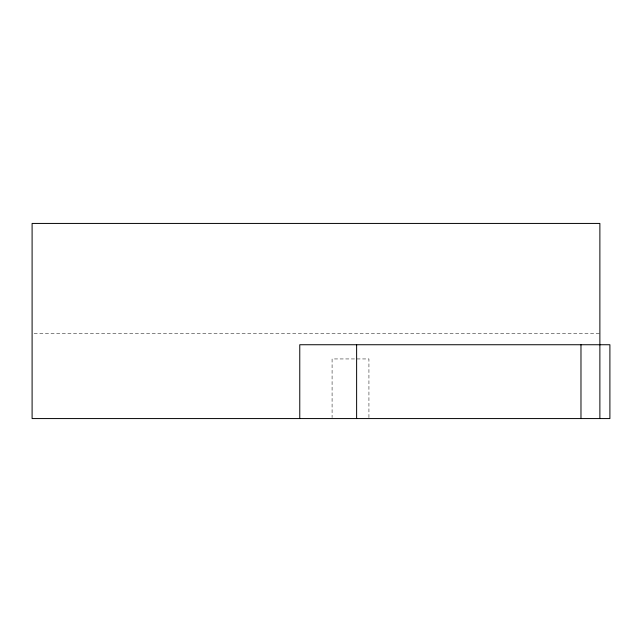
<?xml version="1.0" encoding="UTF-8"?>
<svg xmlns="http://www.w3.org/2000/svg" width="642" height="642" viewBox="0 0 642 642"><rect width="100%" height="100%" fill="white"/><g stroke="black" fill="none" stroke-linecap="round" stroke-linejoin="round"><path stroke-width="0.48" stroke-dasharray="3.21 2.41" d="M34.106 333.655L599.877 333.655M368.933 417.581L368.933 358.942L332.083 358.942L332.083 417.581"/><path stroke-width="0.96" d="M599.877 418.568L599.877 223.432L32.1 223.432L32.1 418.568L609.9 418.568L609.9 344.738L299.766 344.738L299.766 418.568M580.978 344.738L580.978 418.568M356.623 344.738L356.623 418.568"/></g></svg>
